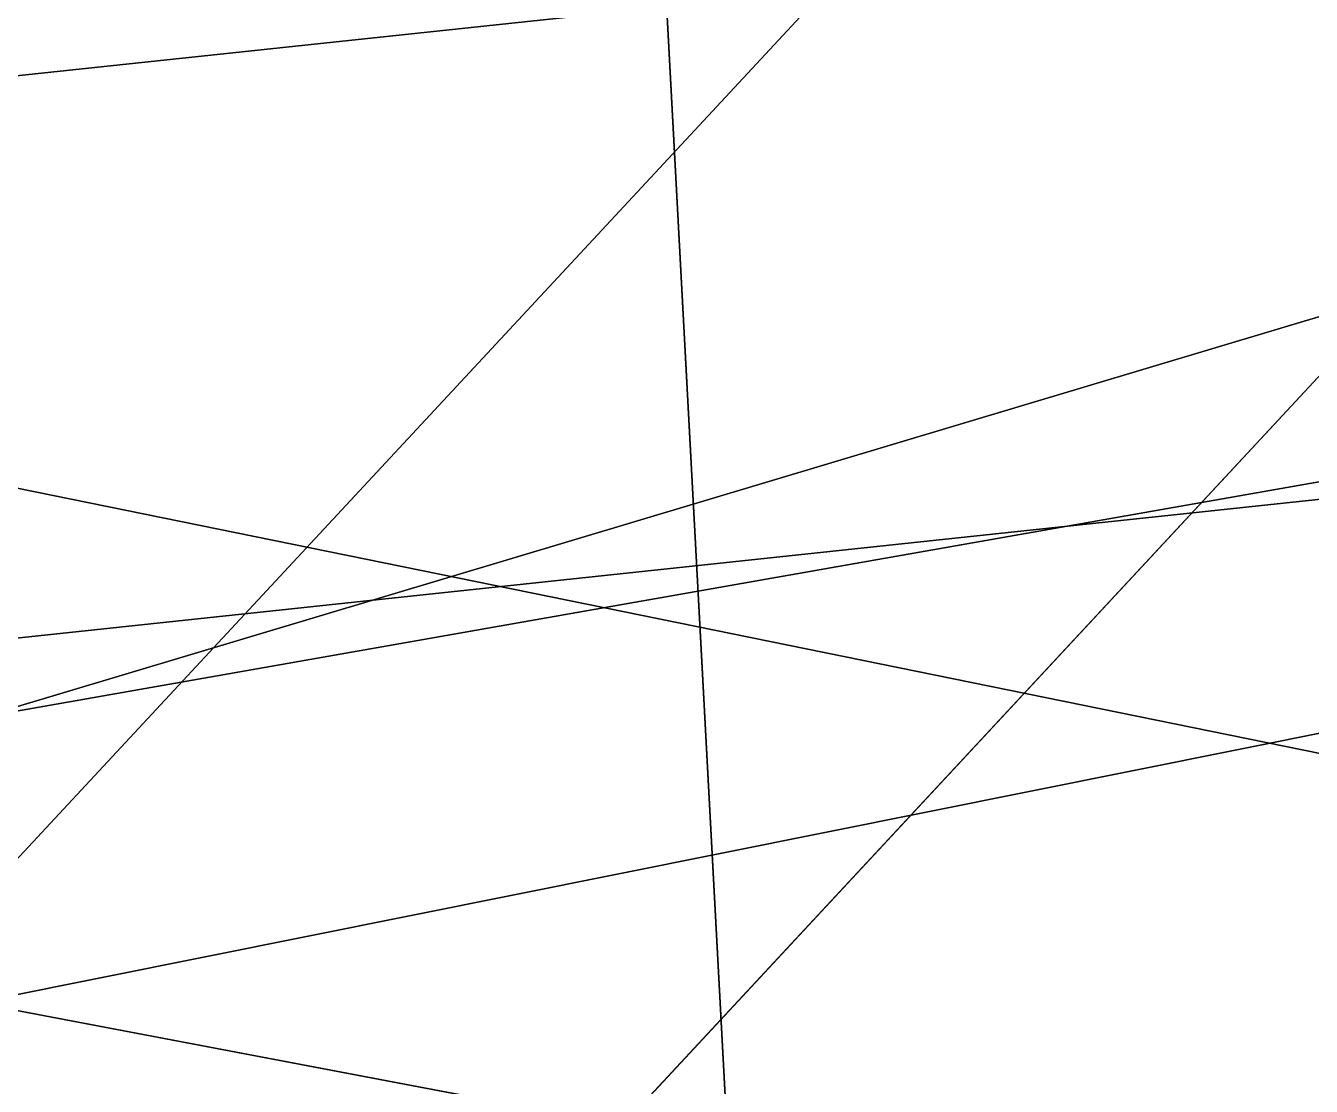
# Model space of a CAD drawing. Header units: metres. Extents: x 503497 to 504361, y 6966567 to 6966857.
# Drawn here: x 504150.695 to 504151.298, y 6966711.106 to 6966711.603 of the extents above; entities that cross this region are included whole.
import ezdxf

# ---------------------------------------------------------------- set-up
doc = ezdxf.new("R2010")
doc.units = ezdxf.units.M

msp = doc.modelspace()

# ---------------------------------------------------------------- linework, layer by layer
at = {"layer": 'SHADOW_APPROVED_20260111T072000'}
for points in [[(504152.9477, 6966710.2148), (504167.8718, 6966707.8869), (504094.698, 6966722.7909), (504079.7739, 6966725.1188), (504152.9477, 6966710.2148)], [(504167.8718, 6966707.8869), (504167.5638, 6966705.9126), (504094.39, 6966720.8166), (504094.698, 6966722.7909), (504167.8718, 6966707.8869)]]:
    msp.add_lwpolyline(points, close=True, dxfattribs=at)
at = {"layer": 'SHADOW_APPROVED_20260114T072400'}
for points in [[(504152.9477, 6966710.2148), (504167.8718, 6966707.8869), (504095.8634, 6966721.5256), (504080.9393, 6966723.8535), (504152.9477, 6966710.2148)], [(504167.8718, 6966707.8869), (504167.5638, 6966705.9126), (504095.5554, 6966719.5513), (504095.8634, 6966721.5256), (504167.8718, 6966707.8869)]]:
    msp.add_lwpolyline(points, close=True, dxfattribs=at)
at = {"layer": 'SHADOW_APPROVED_20260314T074000'}
for points in [[(504144.5661, 6966713.0647), (504153.1826, 6966711.7206), (504065.4281, 6966696.2642), (504056.8116, 6966697.6083), (504144.5661, 6966713.0647)], [(504153.1826, 6966711.7206), (504152.9477, 6966710.2148), (504065.1932, 6966694.7584), (504065.4281, 6966696.2642), (504153.1826, 6966711.7206)]]:
    msp.add_lwpolyline(points, close=True, dxfattribs=at)
at = {"layer": 'SHADOW_APPROVED_20260621T090000'}
for points in [[(504177.0609, 6966748.8875), (504175.3149, 6966737.6944), (504111.3285, 6966668.8799), (504113.0745, 6966680.073), (504177.0609, 6966748.8875)], [(504175.3149, 6966737.6944), (504172.0356, 6966738.2059), (504108.0492, 6966669.3914), (504111.3285, 6966668.8799), (504175.3149, 6966737.6944)], [(504171.8738, 6966737.1686), (504174.8017, 6966736.7119), (504110.8153, 6966667.8974), (504107.8874, 6966668.3541), (504171.8738, 6966737.1686)], [(504174.8017, 6966736.7119), (504173.0714, 6966725.6192), (504109.085, 6966656.8047), (504110.8153, 6966667.8974), (504174.8017, 6966736.7119)]]:
    msp.add_lwpolyline(points, close=True, dxfattribs=at)
at = {"layer": 'SHADOW_APPROVED_20260621T120000'}
for points in [[(504149.9912, 6966730.2649), (504146.9294, 6966730.7425), (504149.7954, 6966677.5197), (504152.8572, 6966677.0421), (504149.9912, 6966730.2649)], [(504149.5371, 6966727.3537), (504149.9912, 6966730.2649), (504152.8572, 6966677.0421), (504152.4031, 6966674.1309), (504149.5371, 6966727.3537)]]:
    msp.add_lwpolyline(points, close=True, dxfattribs=at)
at = {"layer": 'SHADOW_APPROVED_20261221T150000'}
for points in [[(504144.1851, 6966710.622), (504144.5661, 6966713.0647), (504182.26, 6966717.085), (504181.879, 6966714.6423), (504144.1851, 6966710.622)], [(504140.7719, 6966711.1544), (504144.1851, 6966710.622), (504181.879, 6966714.6423), (504178.4658, 6966715.1747), (504140.7719, 6966711.1544)], [(504137.1539, 6966693.1239), (504139.8525, 6966710.4238), (504180.8796, 6966714.7996), (504178.181, 6966697.4997), (504137.1539, 6966693.1239)], [(504139.8525, 6966710.4238), (504143.9181, 6966709.7896), (504184.9452, 6966714.1654), (504180.8796, 6966714.7996), (504139.8525, 6966710.4238)], [(504139.8525, 6966710.4238), (504139.8525, 6966710.4238), (504180.8796, 6966714.7996), (504180.8796, 6966714.7996), (504139.8525, 6966710.4238)]]:
    msp.add_lwpolyline(points, close=True, dxfattribs=at)
at = {"layer": 'SHADOW_APPROVED_20261221T160000'}
for points in [[(504139.8525, 6966710.4238), (504143.9181, 6966709.7896), (504208.7468, 6966722.7983), (504204.6812, 6966723.4325), (504139.8525, 6966710.4238)], [(504143.9181, 6966709.7896), (504143.738, 6966708.6351), (504208.5667, 6966721.6438), (504208.7468, 6966722.7983), (504143.9181, 6966709.7896)]]:
    msp.add_lwpolyline(points, close=True, dxfattribs=at)
at = {"layer": 'SHADOW_APPROVED_20261221T170000'}
for points in [[(504125.0625, 6966703.6133), (504124.9683, 6966704.1079), (504228.1682, 6966734.9955), (504228.2624, 6966734.5009), (504125.0625, 6966703.6133)], [(504125.4218, 6966703.0603), (504125.0625, 6966703.6133), (504228.2624, 6966734.5009), (504228.6217, 6966733.9479), (504125.4218, 6966703.0603)]]:
    msp.add_lwpolyline(points, close=True, dxfattribs=at)
at = {"layer": 'SHADOW_COMPARATOR_RL48_20260111T072000'}
for points in [[(504152.9477, 6966710.2148), (504167.8718, 6966707.8869), (504122.2445, 6966717.1803), (504107.3204, 6966719.5082), (504152.9477, 6966710.2148)], [(504167.8718, 6966707.8869), (504167.5638, 6966705.9126), (504121.9365, 6966715.206), (504122.2445, 6966717.1803), (504167.8718, 6966707.8869)]]:
    msp.add_lwpolyline(points, close=True, dxfattribs=at)
at = {"layer": 'SHADOW_COMPARATOR_RL48_20260114T072400'}
for points in [[(504152.9477, 6966710.2148), (504167.8718, 6966707.8869), (504122.9712, 6966716.3913), (504108.0471, 6966718.7192), (504152.9477, 6966710.2148)], [(504167.8718, 6966707.8869), (504167.5638, 6966705.9126), (504122.6632, 6966714.417), (504122.9712, 6966716.3913), (504167.8718, 6966707.8869)]]:
    msp.add_lwpolyline(points, close=True, dxfattribs=at)
at = {"layer": 'SHADOW_COMPARATOR_RL48_20260314T074000'}
for points in [[(504144.5661, 6966713.0647), (504153.1826, 6966711.7206), (504098.4635, 6966702.0828), (504089.847, 6966703.4269), (504144.5661, 6966713.0647)], [(504153.1826, 6966711.7206), (504152.9477, 6966710.2148), (504098.2286, 6966700.577), (504098.4635, 6966702.0828), (504153.1826, 6966711.7206)]]:
    msp.add_lwpolyline(points, close=True, dxfattribs=at)
at = {"layer": 'SHADOW_COMPARATOR_RL48_20260621T090000'}
for points in [[(504177.0609, 6966748.8875), (504175.3149, 6966737.6944), (504138.8272, 6966698.4536), (504140.5732, 6966709.6467), (504177.0609, 6966748.8875)], [(504175.3149, 6966737.6944), (504172.0356, 6966738.2059), (504135.5479, 6966698.9651), (504138.8272, 6966698.4536), (504175.3149, 6966737.6944)], [(504171.8738, 6966737.1686), (504174.8017, 6966736.7119), (504138.314, 6966697.4711), (504135.3861, 6966697.9278), (504171.8738, 6966737.1686)], [(504174.8017, 6966736.7119), (504173.0714, 6966725.6192), (504136.5837, 6966686.3784), (504138.314, 6966697.4711), (504174.8017, 6966736.7119)]]:
    msp.add_lwpolyline(points, close=True, dxfattribs=at)
at = {"layer": 'SHADOW_COMPARATOR_RL48_20260621T120000'}
for points in [[(504149.9912, 6966730.2649), (504146.9294, 6966730.7425), (504148.5637, 6966700.3927), (504151.6255, 6966699.9151), (504149.9912, 6966730.2649)], [(504149.5371, 6966727.3537), (504149.9912, 6966730.2649), (504151.6255, 6966699.9151), (504151.1714, 6966697.0039), (504149.5371, 6966727.3537)]]:
    msp.add_lwpolyline(points, close=True, dxfattribs=at)
at = {"layer": 'SHADOW_COMPARATOR_RL48_20261221T150000'}
for points in [[(504144.1851, 6966710.622), (504144.5661, 6966713.0647), (504168.07, 6966715.5716), (504167.689, 6966713.1289), (504144.1851, 6966710.622)], [(504140.7719, 6966711.1544), (504144.1851, 6966710.622), (504167.689, 6966713.1289), (504164.2758, 6966713.6613), (504140.7719, 6966711.1544)]]:
    msp.add_lwpolyline(points, close=True, dxfattribs=at)
at = {"layer": 'SHADOW_COMPARATOR_RL48_20261221T170000'}
for points in [[(504125.0625, 6966703.6133), (504124.9683, 6966704.1079), (504189.3183, 6966723.3678), (504189.4125, 6966722.8732), (504125.0625, 6966703.6133)], [(504125.4218, 6966703.0603), (504125.0625, 6966703.6133), (504189.4125, 6966722.8732), (504189.7718, 6966722.3202), (504125.4218, 6966703.0603)]]:
    msp.add_lwpolyline(points, close=True, dxfattribs=at)

doc.saveas('drawing.dxf')
